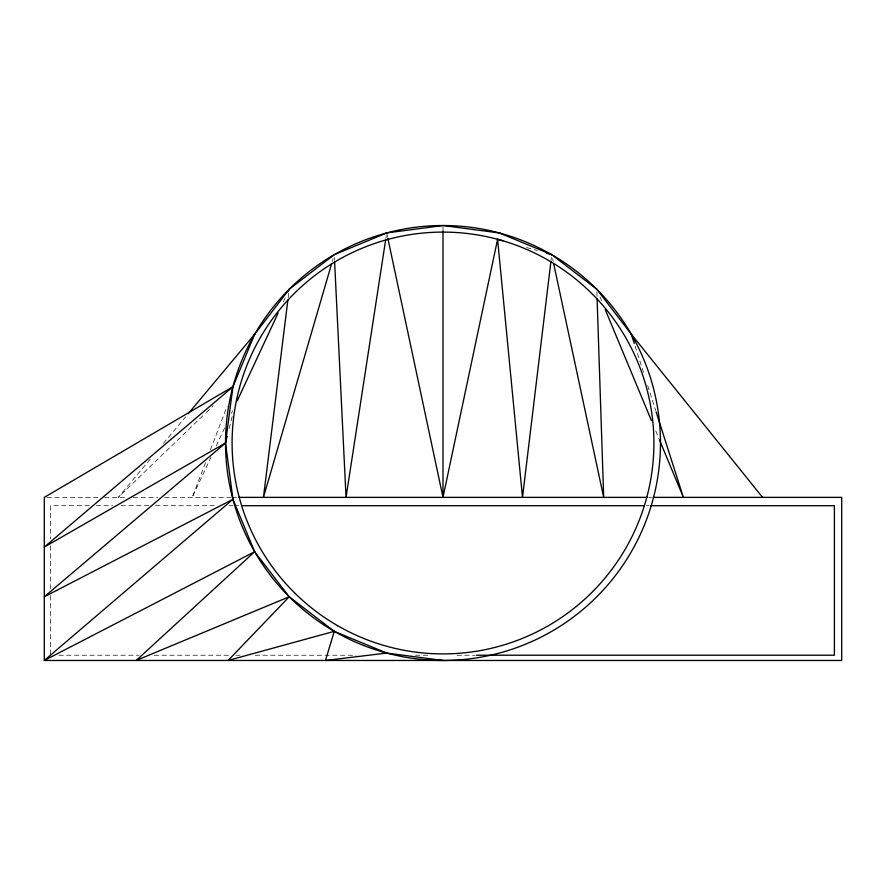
<?xml version="1.0" encoding="UTF-8"?>
<svg xmlns="http://www.w3.org/2000/svg" width="886" height="886" viewBox="0 0 886 886"><rect width="100%" height="100%" fill="white"/><g stroke="black" fill="none" stroke-linecap="round" stroke-linejoin="round"><path stroke-width="0.66" stroke-dasharray="4.43 3.32" d="M551.081 260.152L551.402 257.405M288.205 297.441L288.714 293.332M385.875 238.389L386.296 235.665M229.219 428.359L232.564 415.036M332.328 261.292L333.103 258.646M205.519 462.691L192.251 497.367L210.946 457.242M210.436 449.844L227.137 406.187M216.195 445.957L224.966 427.152M231.39 413.363L232.553 410.849M283.387 301.761L285.137 298.006M150.155 459.236L118.27 497.367L205.264 413.419M163.445 443.354L185.584 416.874M206.25 412.466L213.172 405.788M47.036 497.367L99.099 497.367M104.57 497.367L126.499 497.367M133.343 497.367L157.996 497.367M164.741 497.367L230.581 497.367M231.955 497.367L237.426 497.367M649.028 497.367L651.775 497.367M89.309 505.707L50.602 505.707L50.602 538.932M96.22 505.707L112.81 505.707M121.105 505.707L148.748 505.707M155.659 505.707L216.483 505.707M228.92 505.707L233.073 505.707M234.458 505.707L238.6 505.707M646.403 505.707L649.172 505.707M58.897 655.219L139.069 655.219M154.275 655.219L230.305 655.219M235.842 655.219L239.984 655.219M255.19 655.219L356.106 655.219M415.545 655.219L427.993 655.219M457.021 655.219L474.985 655.219M526.638 247.537L537.204 250.539M599.966 296.888L601.561 300.719M655.751 430.961L658.94 438.625M635.118 346.105L643.934 373.726M647.71 385.565L655.684 410.55M552.598 258.712L553.174 261.403M387.005 234.292L387.581 236.983M334.399 257.416L334.531 260.174M596.865 291.981L597.053 297.497M443 226.905L443 231.047M50.602 545.854L50.602 588.769M50.602 595.691L50.602 655.219"/><path stroke-width="1.33" d="M387.858 238.334L443 497.367L443 231.047M550.915 261.514L522.507 497.367L497.589 239.275L502.871 240.782M287.861 300.177L263.441 497.367L331.552 263.95M443 660.469L386.717 653.06L334.266 631.341L289.224 596.776L254.659 551.734L232.94 499.283L225.531 443L232.94 386.717L254.659 334.266L289.224 289.224L334.266 254.659L386.717 232.94L443 225.531L499.283 232.94L551.734 254.659L596.776 289.224L631.341 334.266L762.547 497.367M385.665 239.752L346.038 497.367L334.598 261.558M443 497.367L497.589 239.275M230.958 388.622L232.94 386.717L44.3 497.367L44.3 660.469L232.94 499.283L44.3 596.776L225.531 443L227.204 436.344M237.226 400.815L278.126 313.046M288.05 291.727L289.224 289.224M188.242 413.696L254.659 334.266M232.94 386.717L44.3 547.072L225.531 443M386.717 653.06L325.483 660.469L334.266 631.341A217.469 217.469 0 0 1 334.266 254.659A217.469 217.469 0 0 1 660.469 443A217.469 217.469 0 0 1 334.266 631.341L228.101 660.469L289.224 596.776L136.2 660.469L254.659 551.734L44.3 660.469L841.7 660.469L841.7 497.367L653.159 497.367M238.799 497.367L647.655 497.367M242.753 505.707L643.635 505.707M650.545 505.707L834.402 505.707L834.402 655.219L476.369 655.219M546.452 253.163L551.734 254.659M605.282 309.657L651.509 420.75M659.472 439.91L683.383 497.367L656.105 411.868M631.341 334.266L634.276 343.469M553.761 264.106L603.687 497.367L597.098 298.87M337.544 625.649A210.912 210.912 0 0 0 653.912 443A210.912 210.912 0 0 0 337.544 260.351A210.912 210.912 0 0 0 337.544 625.649"/></g></svg>
